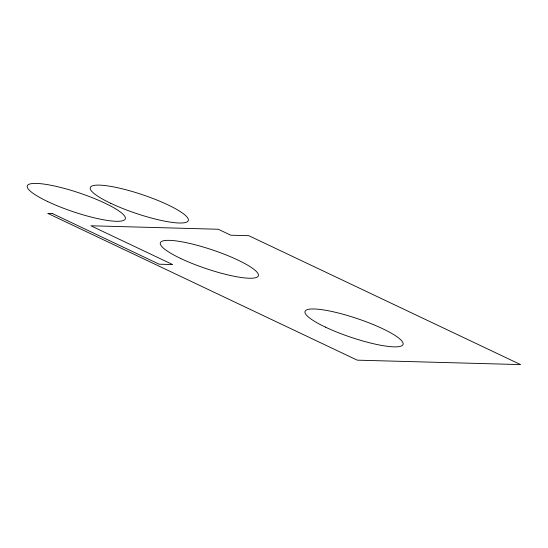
<?xml version="1.0" encoding="UTF-8"?>
<svg xmlns="http://www.w3.org/2000/svg" width="548" height="548" viewBox="0 0 548 548"><rect width="100%" height="100%" fill="white"/><g stroke="black" fill="none" stroke-linecap="round" stroke-linejoin="round"><path stroke-width="0.82" d="M52.231 213.487L47.731 213.364L357.255 360.159L520.6 364.598L248.819 235.702L230.818 235.215L218.234 229.249L90.893 225.783L172.682 264.574L159.18 264.204L52.231 213.487M325.45 327.135A51.718 9.871 18.6 0 0 402.91 344.713A51.718 9.871 18.6 0 0 333.711 311.894A51.718 9.871 18.6 0 0 325.45 327.135M180.751 258.512A51.718 9.871 18.6 0 0 258.211 276.082A51.718 9.871 18.6 0 0 189.012 243.271A51.718 9.871 18.6 0 0 180.751 258.512M110.71 203.281A51.718 9.871 18.6 0 0 188.163 220.858A51.718 9.871 18.6 0 0 118.971 188.039A51.718 9.871 18.6 0 0 110.71 203.281M47.71 201.568A51.718 9.871 18.6 0 0 125.17 219.145A51.718 9.871 18.6 0 0 55.971 186.327A51.718 9.871 18.6 0 0 47.71 201.568"/></g></svg>
